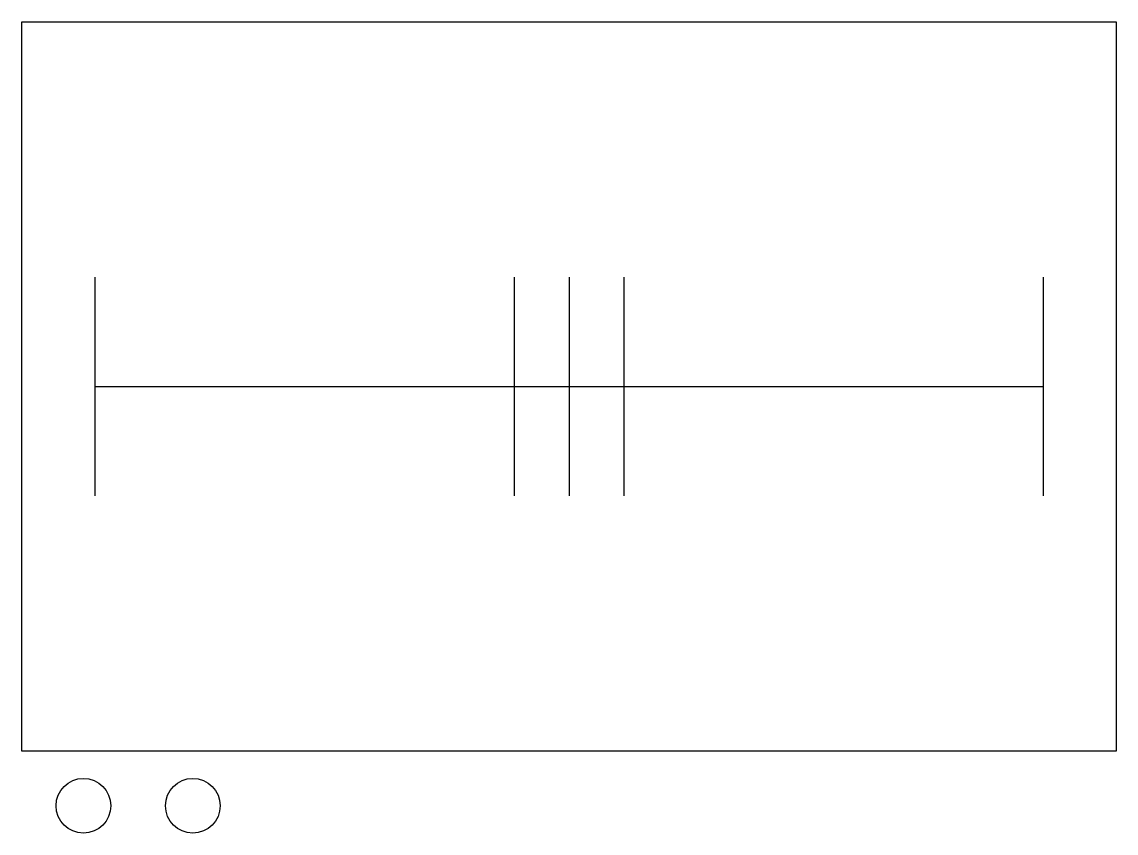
# Model space of a CAD drawing. Header units: millimetres. Extents: x -750 to 750, y -613 to 500.
import ezdxf

# ---------------------------------------------------------------- set-up
doc = ezdxf.new("R2010")
doc.units = ezdxf.units.MM

msp = doc.modelspace()

# ---------------------------------------------------------------- linework, layer by layer
at = {"color": 0, "linetype": 'ByBlock', "lineweight": -2}
for p, q in [((-650, 150), (-650, -150)), ((-75, 150), (-75, -150)), ((0, 150), (0, -150)), ((75, 150), (75, -150)), ((650, 150), (650, -150)), ((-650, 0), (650, 0))]:
    msp.add_line(p, q, dxfattribs=at)
msp.add_lwpolyline([(-750, 500), (750, 500), (750, -500), (-750, -500)], close=True, dxfattribs=at)
for centre in [(-665.7, -575), (-515.7, -575)]:
    msp.add_circle(centre, 37.5, dxfattribs=at)

doc.saveas('drawing.dxf')
